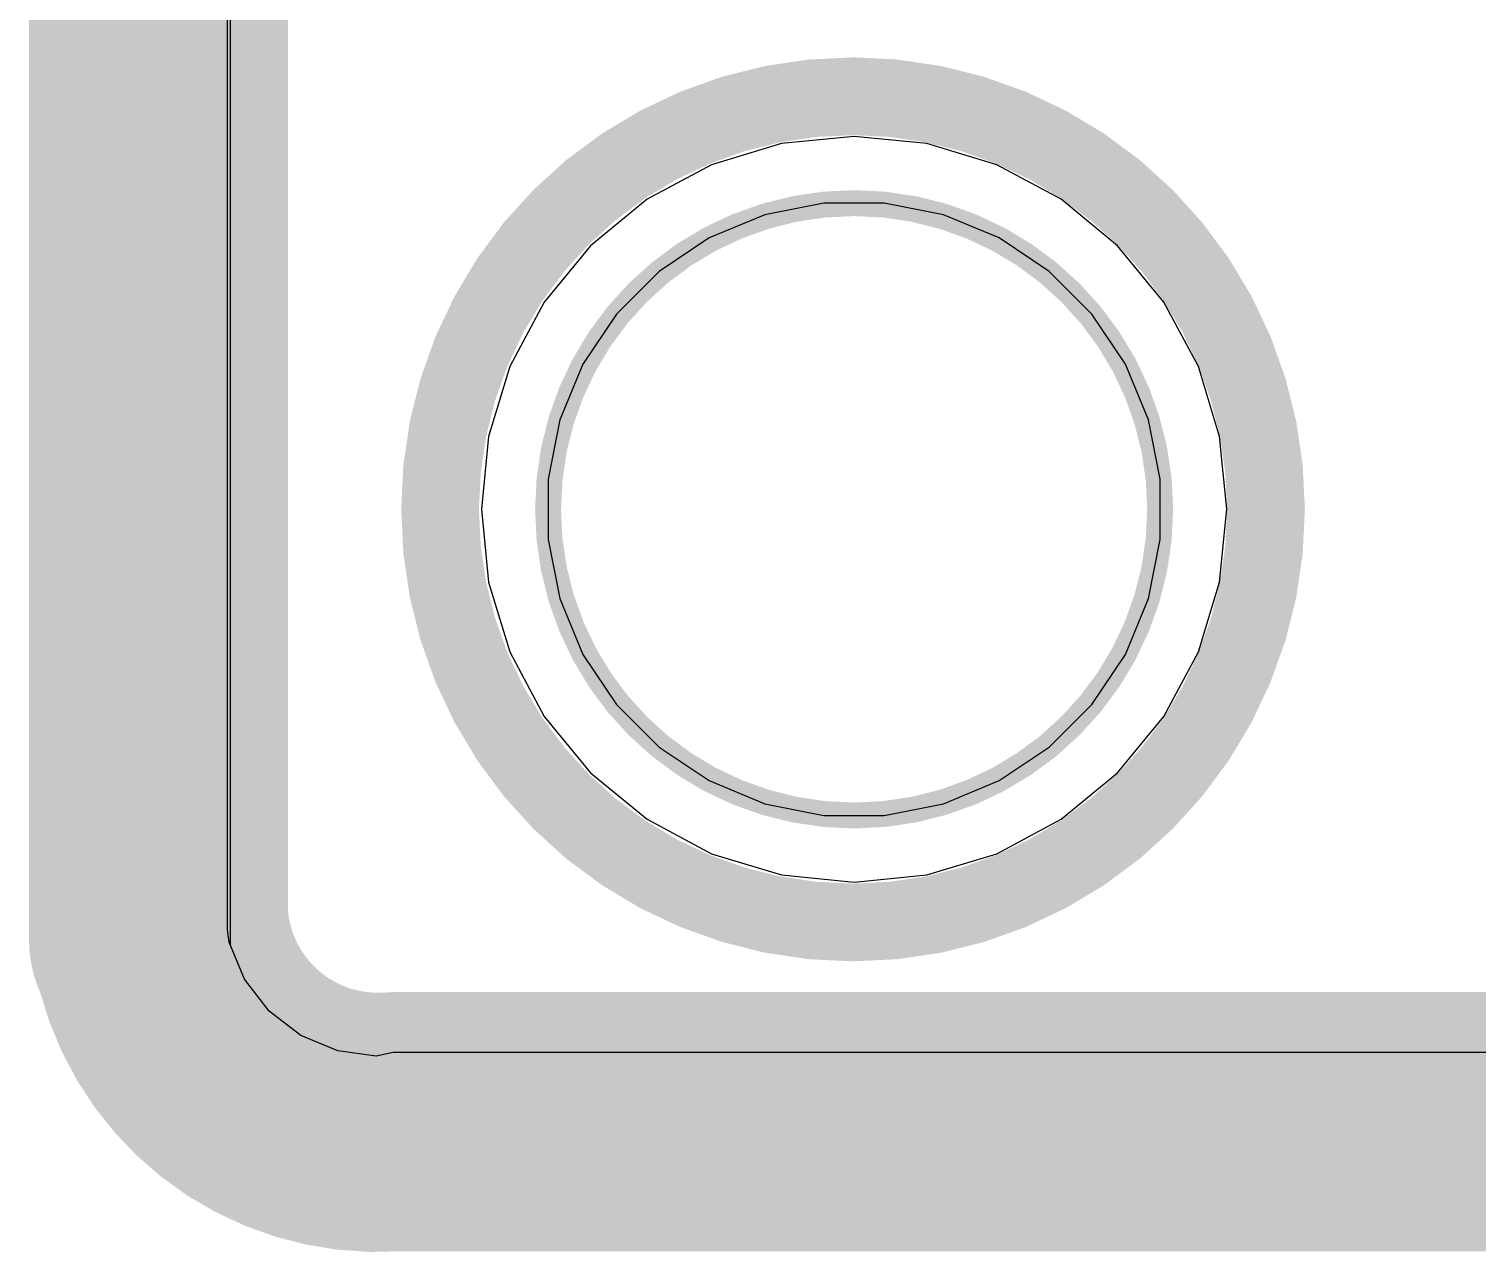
# Model space of a CAD drawing. Header units: inches. Extents: x -13 to 366, y -4 to 120.
# Drawn here: x -4.04 to 3.05, y -3.64 to 2.35 of the extents above; entities that cross this region are included whole.
import ezdxf

# ---------------------------------------------------------------- set-up
doc = ezdxf.new("R2010")
doc.units = ezdxf.units.IN
for name, color, linetype in [('Board_outline', 56, 'Continuous'), ('Bottom Layer', 5, 'Continuous'), ('Bottom Overlay', 54, 'Continuous'), ('GND', 16, 'Continuous'), ('Keep-Out Layer', 6, 'Continuous'), ('Multi-Layer', 9, 'Continuous'), ('POWER', 76, 'Continuous'), ('Top Layer', 1, 'Continuous'), ('Top Overlay', 2, 'Continuous')]:
    doc.layers.add(name, color=color, linetype=linetype)

msp = doc.modelspace()

# ---------------------------------------------------------------- linework, layer by layer
at = {"layer": 'Board_outline'}
for points in [[(-3.4089, -2.1087, 0.254, 0.254, 0), (-3.4089, 42.6513, 0.254, 0.254, 0)], [(-2.2583, -3.0007, 0.254, 0.254, -0.414214), (-3.4089, -2.0025, 0.254, 0.254, 0)], [(-2.2584, -3.0003, 0.254, 0.254, 0), (31.3992, -3.0003, 0.254, 0.254, 0)]]:
    msp.add_lwpolyline(points, format="xyseb", dxfattribs=at)
for points in [[(-3.4724, -2.0025, 0.127, 0.127, 1), (-3.3454, -2.0025, 0.127, 0.127, 1)], [(-3.4724, -2.1087, 0.127, 0.127, 1), (-3.3454, -2.1087, 0.127, 0.127, 1)], [(-2.3219, -3.0003, 0.127, 0.127, 1), (-2.1949, -3.0003, 0.127, 0.127, 1)], [(-2.3218, -3.0007, 0.127, 0.127, 1), (-2.1948, -3.0007, 0.127, 0.127, 1)]]:
    msp.add_lwpolyline(points, format="xyseb", close=True, dxfattribs=at)
at = {"layer": 'Bottom Layer'}
for p, q in [((-3.0702, -2.0604), (-3.0702, 42.6767)), ((-0.3563, 1.7912), (-0.6989, 1.6873)), ((0, 1.8263), (-0.3563, 1.7912)), ((0.3563, 1.7912), (0, 1.8263)), ((0.6989, 1.6873), (0.3563, 1.7912)), ((-0.6989, 1.6873), (-1.0146, 1.5185)), ((1.0146, 1.5185), (0.6989, 1.6873)), ((-1.0146, 1.5185), (-1.2914, 1.2914)), ((1.2914, 1.2914), (1.0146, 1.5185)), ((-1.2914, 1.2914), (-1.5185, 1.0146)), ((1.5185, 1.0146), (1.2914, 1.2914)), ((-1.5185, 1.0146), (-1.6873, 0.6989)), ((1.6873, 0.6989), (1.5185, 1.0146)), ((-1.6873, 0.6989), (-1.7912, 0.3563)), ((1.7912, 0.3563), (1.6873, 0.6989)), ((-1.7912, 0.3563), (-1.8263, 0)), ((1.8263, 0), (1.7912, 0.3563)), ((-1.8263, 0), (-1.7912, -0.3563)), ((1.7912, -0.3563), (1.8263, 0)), ((-1.7912, -0.3563), (-1.6873, -0.6989)), ((1.6873, -0.6989), (1.7912, -0.3563)), ((-1.6873, -0.6989), (-1.5185, -1.0146)), ((1.5185, -1.0146), (1.6873, -0.6989)), ((-1.5185, -1.0146), (-1.2914, -1.2914)), ((1.2914, -1.2914), (1.5185, -1.0146)), ((-1.2914, -1.2914), (-1.0146, -1.5185)), ((1.0146, -1.5185), (1.2914, -1.2914)), ((-1.0146, -1.5185), (-0.6989, -1.6873)), ((0.6989, -1.6873), (1.0146, -1.5185)), ((-0.6989, -1.6873), (-0.3563, -1.7912)), ((0.3563, -1.7912), (0.6989, -1.6873)), ((-0.3563, -1.7912), (0, -1.8263)), ((0, -1.8263), (0.3563, -1.7912)), ((-3.0622, -2.1208), (-3.0702, -2.0604)), ((-2.987, -2.3025), (-3.0622, -2.1208)), ((-2.8673, -2.4585), (-2.987, -2.3025)), ((-2.7112, -2.5783), (-2.8673, -2.4585)), ((-2.5295, -2.6535), (-2.7112, -2.5783)), ((-2.3422, -2.6782), (-2.5295, -2.6535)), ((-2.2583, -2.6615), (-2.3422, -2.6782)), ((31.3992, -2.6615), (-2.2583, -2.6615))]:
    msp.add_line(p, q, dxfattribs=at)
at = {"layer": 'Bottom Overlay'}
for points in [[(-3.4089, -2.0833, 1.27, 1.27, 0), (-3.4089, 42.6767, 1.27, 1.27, 0)], [(-3.4089, -2.0833, 1.27, 1.27, 0), (-3.4089, 42.6767, 1.27, 1.27, 0)], [(-2.2583, -3.0007, 1.27, 1.27, -0.414214), (-3.4089, -2.0025, 1.27, 1.27, 0)], [(-2.2583, -3.0007, 1.27, 1.27, -0.414214), (-3.4089, -2.0025, 1.27, 1.27, 0)], [(-2.2584, -3.0003, 1.27, 1.27, 0), (31.3992, -3.0003, 1.27, 1.27, 0)], [(-2.2584, -3.0003, 1.27, 1.27, 0), (31.3992, -3.0003, 1.27, 1.27, 0)]]:
    msp.add_lwpolyline(points, format="xyseb", dxfattribs=at)
for points in [[(2.0185, -0.0003, 0.381, 0.381, 1), (-2.0291, -0.0003, 0.381, 0.381, 1)], [(-2.1244, -0.0003, 0.1905, 0.1905, 1), (-1.9339, -0.0003, 0.1905, 0.1905, 1)], [(1.9232, -0.0003, 0.1905, 0.1905, 1), (2.1137, -0.0003, 0.1905, 0.1905, 1)], [(-3.7264, -2.0025, 0.635, 0.635, 1), (-3.0914, -2.0025, 0.635, 0.635, 1)], [(-3.7264, -2.0025, 0.635, 0.635, 1), (-3.0914, -2.0025, 0.635, 0.635, 1)], [(-3.7264, -2.0833, 0.635, 0.635, 1), (-3.0914, -2.0833, 0.635, 0.635, 1)], [(-3.7264, -2.0833, 0.635, 0.635, 1), (-3.0914, -2.0833, 0.635, 0.635, 1)], [(-2.5759, -3.0003, 0.635, 0.635, 1), (-1.9409, -3.0003, 0.635, 0.635, 1)], [(-2.5759, -3.0003, 0.635, 0.635, 1), (-1.9409, -3.0003, 0.635, 0.635, 1)], [(-2.5758, -3.0007, 0.635, 0.635, 1), (-1.9408, -3.0007, 0.635, 0.635, 1)], [(-2.5758, -3.0007, 0.635, 0.635, 1), (-1.9408, -3.0007, 0.635, 0.635, 1)]]:
    msp.add_lwpolyline(points, format="xyseb", close=True, dxfattribs=at)
at = {"layer": 'GND'}
for p, q in [((-3.0702, -2.0604), (-3.0702, 42.6767)), ((-0.3563, 1.7912), (-0.6989, 1.6873)), ((0, 1.8263), (-0.3563, 1.7912)), ((0.3563, 1.7912), (0, 1.8263)), ((0.6989, 1.6873), (0.3563, 1.7912)), ((-0.6989, 1.6873), (-1.0146, 1.5185)), ((1.0146, 1.5185), (0.6989, 1.6873)), ((-1.0146, 1.5185), (-1.2914, 1.2914)), ((1.2914, 1.2914), (1.0146, 1.5185)), ((-1.2914, 1.2914), (-1.5185, 1.0146)), ((1.5185, 1.0146), (1.2914, 1.2914)), ((-1.5185, 1.0146), (-1.6873, 0.6989)), ((1.6873, 0.6989), (1.5185, 1.0146)), ((-1.6873, 0.6989), (-1.7912, 0.3563)), ((1.7912, 0.3563), (1.6873, 0.6989)), ((-1.7912, 0.3563), (-1.8263, 0)), ((1.8263, 0), (1.7912, 0.3563)), ((-1.8263, 0), (-1.7912, -0.3563)), ((1.7912, -0.3563), (1.8263, 0)), ((-1.7912, -0.3563), (-1.6873, -0.6989)), ((1.6873, -0.6989), (1.7912, -0.3563)), ((-1.6873, -0.6989), (-1.5185, -1.0146)), ((1.5185, -1.0146), (1.6873, -0.6989)), ((-1.5185, -1.0146), (-1.2914, -1.2914)), ((1.2914, -1.2914), (1.5185, -1.0146)), ((-1.2914, -1.2914), (-1.0146, -1.5185)), ((1.0146, -1.5185), (1.2914, -1.2914)), ((-1.0146, -1.5185), (-0.6989, -1.6873)), ((0.6989, -1.6873), (1.0146, -1.5185)), ((-0.6989, -1.6873), (-0.3563, -1.7912)), ((0.3563, -1.7912), (0.6989, -1.6873)), ((-0.3563, -1.7912), (0, -1.8263)), ((0, -1.8263), (0.3563, -1.7912)), ((-3.0622, -2.1208), (-3.0702, -2.0604)), ((-2.987, -2.3025), (-3.0622, -2.1208)), ((-2.8673, -2.4585), (-2.987, -2.3025)), ((-2.7112, -2.5783), (-2.8673, -2.4585)), ((-2.5295, -2.6535), (-2.7112, -2.5783)), ((-2.3422, -2.6782), (-2.5295, -2.6535)), ((-2.2583, -2.6615), (-2.3422, -2.6782)), ((31.3992, -2.6615), (-2.2583, -2.6615))]:
    msp.add_line(p, q, dxfattribs=at)
at = {"layer": 'Keep-Out Layer'}
for points in [[(-3.4089, -2.0833, 0.1565, 0.1565, 0), (-3.4089, 42.6767, 0.1565, 0.1565, 0)], [(-3.4089, -2.0833, 0.1565, 0.1565, 0), (-3.4089, 42.6767, 0.1565, 0.1565, 0)], [(-2.2584, -3.0003, 0.127, 0.127, -0.414214), (-3.409, -2.002, 0.127, 0.127, 0)], [(-2.2584, -3.0003, 0.127, 0.127, -0.414214), (-3.409, -2.002, 0.127, 0.127, 0)], [(-2.2583, -3.0003, 0.1565, 0.1565, 0), (31.3992, -3.0003, 0.1565, 0.1565, 0)], [(-2.2583, -3.0003, 0.1565, 0.1565, 0), (31.3992, -3.0003, 0.1565, 0.1565, 0)]]:
    msp.add_lwpolyline(points, format="xyseb", dxfattribs=at)
for points in [[(1.5, 0, 0.127, 0.127, 1), (-1.5, 0, 0.127, 0.127, 1)], [(1.5, 0, 0.127, 0.127, 1), (-1.5, 0, 0.127, 0.127, 1)], [(-1.5317, 0, 0.0635, 0.0635, 1), (-1.4682, 0, 0.0635, 0.0635, 1)], [(-1.5317, 0, 0.0635, 0.0635, 1), (-1.4682, 0, 0.0635, 0.0635, 1)], [(1.4682, 0, 0.0635, 0.0635, 1), (1.5317, 0, 0.0635, 0.0635, 1)], [(1.4682, 0, 0.0635, 0.0635, 1), (1.5317, 0, 0.0635, 0.0635, 1)], [(-3.4407, -2.002, 0.0635, 0.0635, 1), (-3.3772, -2.002, 0.0635, 0.0635, 1)], [(-3.4407, -2.002, 0.0635, 0.0635, 1), (-3.3772, -2.002, 0.0635, 0.0635, 1)], [(-3.4481, -2.0833, 0.0782, 0.0782, 1), (-3.3698, -2.0833, 0.0782, 0.0782, 1)], [(-3.4481, -2.0833, 0.0782, 0.0782, 1), (-3.3698, -2.0833, 0.0782, 0.0782, 1)], [(-2.2974, -3.0003, 0.0782, 0.0782, 1), (-2.2192, -3.0003, 0.0782, 0.0782, 1)], [(-2.2974, -3.0003, 0.0782, 0.0782, 1), (-2.2192, -3.0003, 0.0782, 0.0782, 1)], [(-2.2901, -3.0003, 0.0635, 0.0635, 1), (-2.2266, -3.0003, 0.0635, 0.0635, 1)], [(-2.2901, -3.0003, 0.0635, 0.0635, 1), (-2.2266, -3.0003, 0.0635, 0.0635, 1)]]:
    msp.add_lwpolyline(points, format="xyseb", close=True, dxfattribs=at)
at = {"layer": 'Multi-Layer'}
for p, q in [((-0.1477, 1.5), (-0.4375, 1.4424)), ((0, 1.5), (-0.1477, 1.5)), ((0.1477, 1.5), (0, 1.5)), ((0.4375, 1.4424), (0.1477, 1.5)), ((-0.4375, 1.4424), (-0.7105, 1.3293)), ((0.7105, 1.3293), (0.4375, 1.4424)), ((-0.7105, 1.3293), (-0.9562, 1.1651)), ((0.9562, 1.1651), (0.7105, 1.3293)), ((-0.9562, 1.1651), (-1.1651, 0.9562)), ((1.1651, 0.9562), (0.9562, 1.1651)), ((-1.1651, 0.9562), (-1.3293, 0.7105)), ((1.3293, 0.7105), (1.1651, 0.9562)), ((-1.3293, 0.7105), (-1.4424, 0.4375)), ((1.4424, 0.4375), (1.3293, 0.7105)), ((-1.4424, 0.4375), (-1.5, 0.1477)), ((1.5, 0.1477), (1.4424, 0.4375)), ((-1.5, 0.1477), (-1.5, 0)), ((1.5, 0), (1.5, 0.1477)), ((-1.5, 0), (-1.5, 0)), ((-1.5, 0), (-1.5, -0.1477)), ((1.5, -0.1477), (1.5, 0)), ((-1.5, -0.1477), (-1.4424, -0.4375)), ((1.4424, -0.4375), (1.5, -0.1477)), ((-1.4424, -0.4375), (-1.3293, -0.7105)), ((1.3293, -0.7105), (1.4424, -0.4375)), ((-1.3293, -0.7105), (-1.1651, -0.9562)), ((1.1651, -0.9562), (1.3293, -0.7105)), ((-1.1651, -0.9562), (-0.9562, -1.1651)), ((0.9562, -1.1651), (1.1651, -0.9562)), ((-0.9562, -1.1651), (-0.7105, -1.3293)), ((0.7105, -1.3293), (0.9562, -1.1651)), ((-0.7105, -1.3293), (-0.4375, -1.4424)), ((0.4375, -1.4424), (0.7105, -1.3293)), ((-0.4375, -1.4424), (-0.1477, -1.5)), ((0.1477, -1.5), (0.4375, -1.4424)), ((-0.1477, -1.5), (0, -1.5)), ((0, -1.5), (0.1477, -1.5))]:
    msp.add_line(p, q, dxfattribs=at)
at = {"layer": 'POWER'}
for p, q in [((-3.0555, -2.1371), (-3.0555, 7.6153)), ((-0.3563, 1.7912), (-0.6989, 1.6873)), ((0, 1.8263), (-0.3563, 1.7912)), ((0.3563, 1.7912), (0, 1.8263)), ((0.6989, 1.6873), (0.3563, 1.7912)), ((-0.6989, 1.6873), (-1.0146, 1.5185)), ((1.0146, 1.5185), (0.6989, 1.6873)), ((-1.0146, 1.5185), (-1.2914, 1.2914)), ((1.2914, 1.2914), (1.0146, 1.5185)), ((-1.2914, 1.2914), (-1.5185, 1.0146)), ((1.5185, 1.0146), (1.2914, 1.2914)), ((-1.5185, 1.0146), (-1.6873, 0.6989)), ((1.6873, 0.6989), (1.5185, 1.0146)), ((-1.6873, 0.6989), (-1.7912, 0.3563)), ((1.7912, 0.3563), (1.6873, 0.6989)), ((-1.7912, 0.3563), (-1.8263, 0)), ((1.8263, 0), (1.7912, 0.3563)), ((-1.8263, 0), (-1.7912, -0.3563)), ((1.7912, -0.3563), (1.8263, 0)), ((-1.7912, -0.3563), (-1.6873, -0.6989)), ((1.6873, -0.6989), (1.7912, -0.3563)), ((-1.6873, -0.6989), (-1.5185, -1.0146)), ((1.5185, -1.0146), (1.6873, -0.6989)), ((-1.5185, -1.0146), (-1.2914, -1.2914)), ((1.2914, -1.2914), (1.5185, -1.0146)), ((-1.2914, -1.2914), (-1.0146, -1.5185)), ((1.0146, -1.5185), (1.2914, -1.2914)), ((-1.0146, -1.5185), (-0.6989, -1.6873)), ((0.6989, -1.6873), (1.0146, -1.5185)), ((-0.6989, -1.6873), (-0.3563, -1.7912)), ((0.3563, -1.7912), (0.6989, -1.6873)), ((-0.3563, -1.7912), (0, -1.8263)), ((0, -1.8263), (0.3563, -1.7912)), ((-2.987, -2.3025), (-3.0555, -2.1371)), ((-2.8673, -2.4585), (-2.987, -2.3025)), ((-2.7112, -2.5783), (-2.8673, -2.4585)), ((-2.5295, -2.6535), (-2.7112, -2.5783)), ((-2.3422, -2.6782), (-2.5295, -2.6535)), ((-2.2583, -2.6615), (-2.3422, -2.6782)), ((6.0179, -2.6615), (-2.2583, -2.6615))]:
    msp.add_line(p, q, dxfattribs=at)
at = {"layer": 'Top Layer'}
for p, q in [((-3.0702, -2.0604), (-3.0702, 42.6767)), ((-0.3563, 1.7912), (-0.6989, 1.6873)), ((0, 1.8263), (-0.3563, 1.7912)), ((0.3563, 1.7912), (0, 1.8263)), ((0.6989, 1.6873), (0.3563, 1.7912)), ((-0.6989, 1.6873), (-1.0146, 1.5185)), ((1.0146, 1.5185), (0.6989, 1.6873)), ((-1.0146, 1.5185), (-1.2914, 1.2914)), ((1.2914, 1.2914), (1.0146, 1.5185)), ((-1.2914, 1.2914), (-1.5185, 1.0146)), ((1.5185, 1.0146), (1.2914, 1.2914)), ((-1.5185, 1.0146), (-1.6873, 0.6989)), ((1.6873, 0.6989), (1.5185, 1.0146)), ((-1.6873, 0.6989), (-1.7912, 0.3563)), ((1.7912, 0.3563), (1.6873, 0.6989)), ((-1.7912, 0.3563), (-1.8263, 0)), ((1.8263, 0), (1.7912, 0.3563)), ((-1.8263, 0), (-1.7912, -0.3563)), ((1.7912, -0.3563), (1.8263, 0)), ((-1.7912, -0.3563), (-1.6873, -0.6989)), ((1.6873, -0.6989), (1.7912, -0.3563)), ((-1.6873, -0.6989), (-1.5185, -1.0146)), ((1.5185, -1.0146), (1.6873, -0.6989)), ((-1.5185, -1.0146), (-1.2914, -1.2914)), ((1.2914, -1.2914), (1.5185, -1.0146)), ((-1.2914, -1.2914), (-1.0146, -1.5185)), ((1.0146, -1.5185), (1.2914, -1.2914)), ((-1.0146, -1.5185), (-0.6989, -1.6873)), ((0.6989, -1.6873), (1.0146, -1.5185)), ((-0.6989, -1.6873), (-0.3563, -1.7912)), ((0.3563, -1.7912), (0.6989, -1.6873)), ((-0.3563, -1.7912), (0, -1.8263)), ((0, -1.8263), (0.3563, -1.7912)), ((-3.0622, -2.1208), (-3.0702, -2.0604)), ((-2.987, -2.3025), (-3.0622, -2.1208)), ((-2.8673, -2.4585), (-2.987, -2.3025)), ((-2.7112, -2.5783), (-2.8673, -2.4585)), ((-2.5295, -2.6535), (-2.7112, -2.5783)), ((-2.3422, -2.6782), (-2.5295, -2.6535)), ((-2.2583, -2.6615), (-2.3422, -2.6782)), ((31.3992, -2.6615), (-2.2583, -2.6615))]:
    msp.add_line(p, q, dxfattribs=at)
at = {"layer": 'Top Overlay'}
for points in [[(-3.4089, -2.1087, 1.27, 1.27, 0), (-3.4089, 42.6513, 1.27, 1.27, 0)], [(-2.2583, -3.0007, 1.27, 1.27, -0.414214), (-3.4089, -2.0025, 1.27, 1.27, 0)], [(-2.2584, -3.0003, 1.27, 1.27, 0), (31.3992, -3.0003, 1.27, 1.27, 0)]]:
    msp.add_lwpolyline(points, format="xyseb", dxfattribs=at)
for points in [[(2.0185, -0.0003, 0.381, 0.381, 1), (-2.0291, -0.0003, 0.381, 0.381, 1)], [(-2.1244, -0.0003, 0.1905, 0.1905, 1), (-1.9339, -0.0003, 0.1905, 0.1905, 1)], [(1.9232, -0.0003, 0.1905, 0.1905, 1), (2.1137, -0.0003, 0.1905, 0.1905, 1)], [(-3.7264, -2.0025, 0.635, 0.635, 1), (-3.0914, -2.0025, 0.635, 0.635, 1)], [(-3.7264, -2.1087, 0.635, 0.635, 1), (-3.0914, -2.1087, 0.635, 0.635, 1)], [(-2.5759, -3.0003, 0.635, 0.635, 1), (-1.9409, -3.0003, 0.635, 0.635, 1)], [(-2.5758, -3.0007, 0.635, 0.635, 1), (-1.9408, -3.0007, 0.635, 0.635, 1)]]:
    msp.add_lwpolyline(points, format="xyseb", close=True, dxfattribs=at)

doc.saveas('drawing.dxf')
